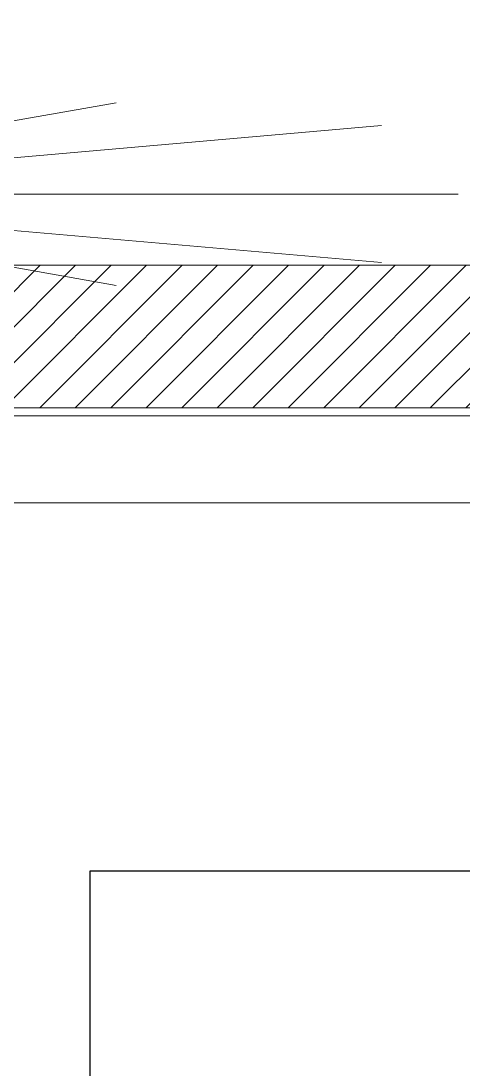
# Model space of a CAD drawing. Header units: millimetres. Extents: x 126 to 12547, y 1644 to 26714.
# Drawn here: x 9826.2 to 9882.1, y 2143.3 to 2275.7 of the extents above; entities that cross this region are included whole.
import ezdxf

# ---------------------------------------------------------------- set-up
doc = ezdxf.new("R2010")
doc.units = ezdxf.units.MM
doc.linetypes.add('NASCOSTA', pattern=[9.525, 6.35, -3.175])
for name, color, linetype, lineweight in [('F_ARREDI', 7, 'Continuous', 5), ('F_MULTI laminato OPACO', 1, 'Continuous', 5), ('F_Proiezioni', 253, 'NASCOSTA', 9), ('F_STRIP-LED', 2, 'Continuous', 5)]:
    doc.layers.add(name, color=color, linetype=linetype, lineweight=lineweight)
doc.layers.add('VESTIARIO - clothing', color=185, linetype='Continuous')

# ---------------------------------------------------------------- blocks, each defined once
blk = doc.blocks.new('ARMADIO_camera master_sol.C_pianta')
at = {"layer": 'F_MULTI laminato OPACO', "transparency": 33554508}
h = blk.add_hatch(dxfattribs=at)
h.set_pattern_fill('ANSI31', color=6)
h.paths.add_polyline_path([(720235.42, 531037.1), (720235.42, 531055.1), (719885.42, 531055.1), (719885.42, 531037.1)])
at = {"layer": 'F_MULTI laminato OPACO'}
for points in [[(720220.42, 531636.1), (719908.42, 531636.1), (719908.42, 531056.1), (720220.42, 531056.1)], [(720220.42, 531615.1), (719908.42, 531615.1), (719908.42, 531067.1), (720220.42, 531067.1)], [(720220.42, 531615.1), (719908.42, 531615.1), (719908.42, 531067.1), (720220.42, 531067.1)]]:
    blk.add_lwpolyline(points, close=True, dxfattribs=at)
at = {"layer": 'F_MULTI laminato OPACO', "color": 6}
blk.add_lwpolyline([(720235.42, 531037.1), (720235.42, 531055.1), (719885.42, 531055.1), (719885.42, 531037.1)], close=True, dxfattribs=at)
at = {"layer": 'F_Proiezioni'}
blk.add_lwpolyline([(720235.42, 531055.1), (720235.42, 530735.1, -0.41363), (719915.42, 531055.1)], format="xyb", dxfattribs=at)
at = {"layer": 'F_STRIP-LED'}
for q in [(720181.01, 531039.63), (720147.44, 531036.76), (720137.75, 531028.1), (720147.44, 531019.44), (720181.01, 531016.56)]:
    blk.add_line((720246.42, 531028.1), q, dxfattribs=at)
at = {"layer": 'VESTIARIO - clothing', "color": 3}
for p, q in [((720184.34, 531113.61), (720184.34, 531322.49)), ((720080.52, 531113.61), (720184.34, 531113.61))]:
    blk.add_line(p, q, dxfattribs=at)

msp = doc.modelspace()

# ---------------------------------------------------------------- block references
at = {"layer": 'F_ARREDI', "color": 2, "lineweight": 5, "rotation": 180}
msp.add_blockref('ARMADIO_camera master_sol.C_pianta', (730019.29, 533281.93), dxfattribs=at)

doc.saveas('drawing.dxf')
